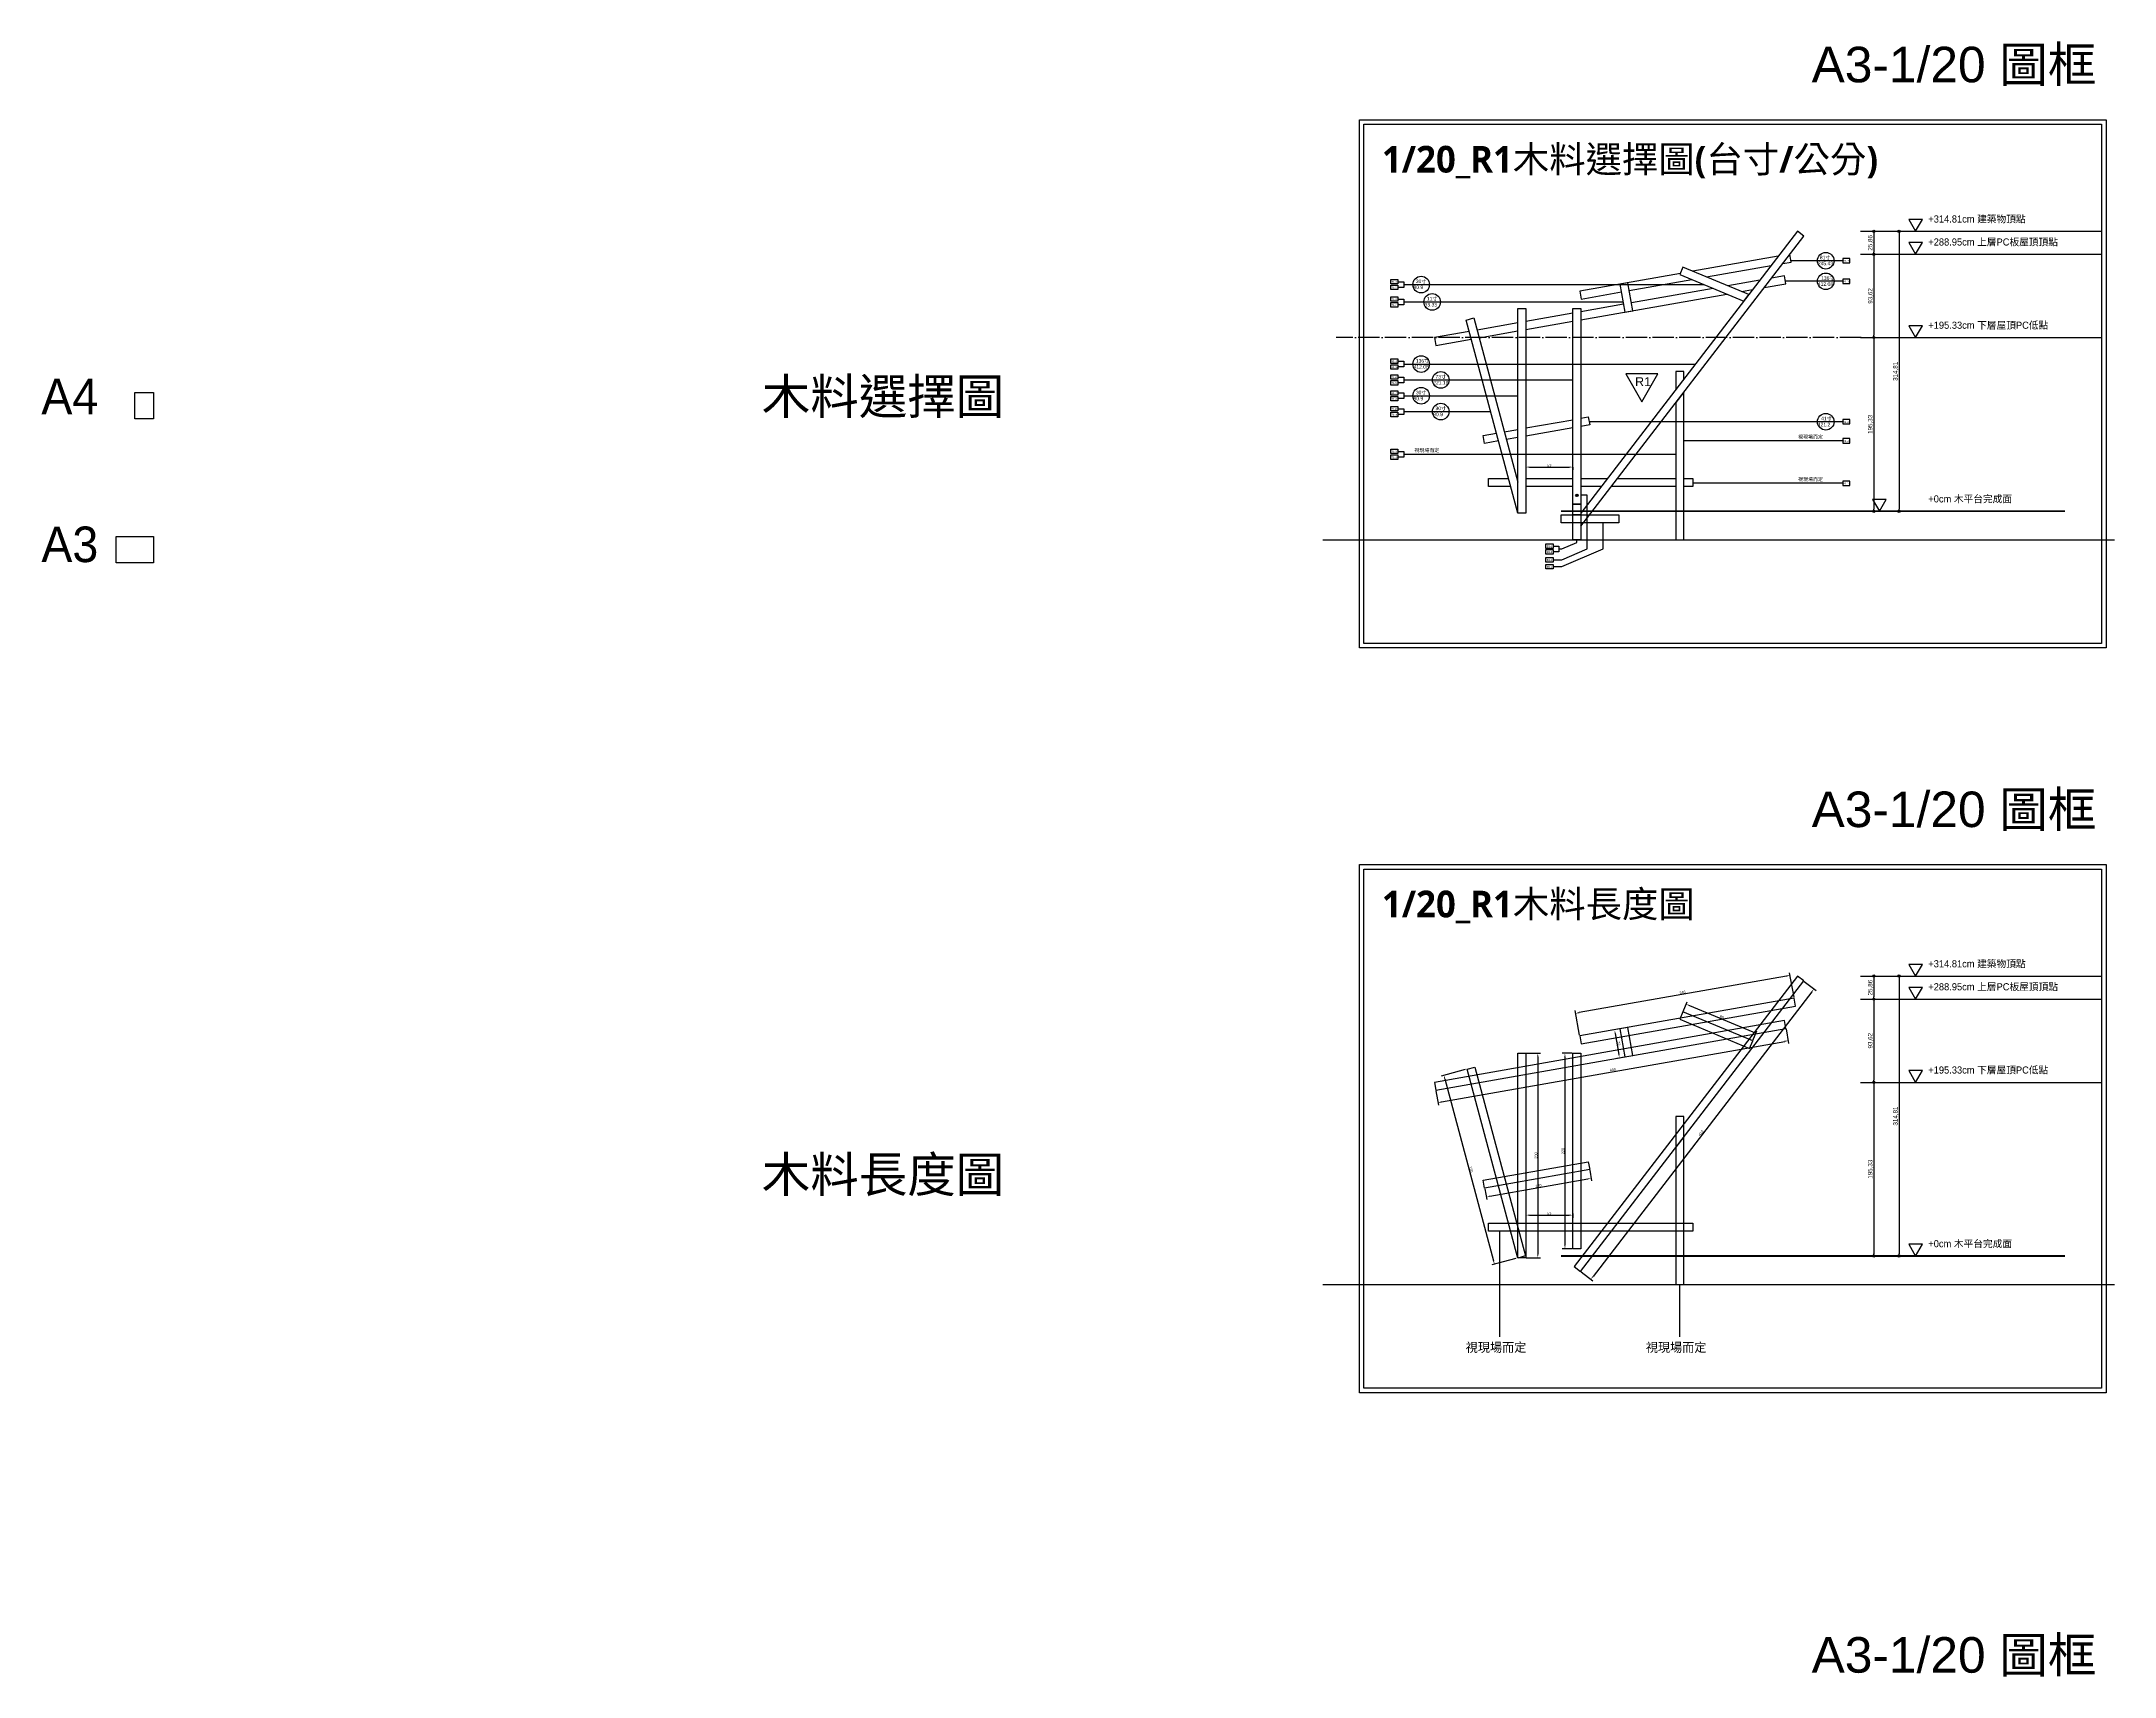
# Model space of a CAD drawing. Header units: millimetres. Extents: x -2666 to 6286, y -11880 to 4849.
# Drawn here: x -2666 to -334, y -7997 to -6158 of the extents above; entities that cross this region are included whole.
import ezdxf

# ---------------------------------------------------------------- set-up
doc = ezdxf.new("R2010")
doc.units = ezdxf.units.MM
doc.linetypes.add('ACAD_ISO04W100', pattern=[30, 24, -3, 0, -3])
for name, color, linetype in [('0-rib-base', 10, 'Continuous'), ('0-rib1', 6, 'Continuous'), ('1-螺桿鑽洞', 7, 'Continuous'), ('dim', 244, 'Continuous'), ('座標', 3, 'Continuous'), ('座標線', 65, 'ACAD_ISO04W100'), ('木平台完成面', 3, 'Continuous'), ('編號標示', 30, 'Continuous'), ('編號標示線', 44, 'Continuous')]:
    doc.layers.add(name, color=color, linetype=linetype)
for name, color, linetype, plot in [('1-墊圈', 4, 'Continuous', False), ('1-螺絲頭', 9, 'Continuous', False), ('default', 11, 'Continuous', False)]:
    doc.layers.add(name, color=color, linetype=linetype, plot=plot)
doc.styles.get("Standard").update_dxf_attribs({"font": 'arial.ttf'})
doc.dimstyles.new('ISO-25', dxfattribs={"dimtxt": 5, "dimasz": 2.5, "dimexe": 3, "dimexo": 0.625, "dimtad": 1, "dimtxsty": 'Standard', "dimblk": 'ORIGIN', "dimcen": 2.5, "dimadec": 0, "dimazin": 0, "dimtfac": 1, "dimtmove": 1, "dimatfit": 1, "dimldrblk": 'ORIGIN', "dimfxl": 0, "dimarcsym": 0})
doc.dimstyles.new('短柱', dxfattribs={"dimtxt": 3, "dimasz": 4, "dimexe": 3, "dimexo": 0.625, "dimtad": 1, "dimtxsty": 'Standard', "dimcen": 2.5, "dimadec": 0, "dimazin": 0, "dimtfac": 1, "dimtmove": 1, "dimatfit": 1, "dimldrblk": 'ORIGIN', "dimfxl": 0, "dimarcsym": 0})

# ---------------------------------------------------------------- blocks, each defined once
blk = doc.blocks.new('螺栓組')
h = blk.add_hatch()
h.set_pattern_fill('JIS_WOOD', color=256, scale=0.1, style=0)
edge = h.paths.add_edge_path()
edge.add_arc((0, 0), 0.6, 0, 360)
at = {"layer": '1-墊圈'}
blk.add_circle((0, 0), 1.35, dxfattribs=at)
at = {"layer": '1-螺桿鑽洞'}
for points in [[(1.1, 0), (-1.1, 0)], [(0, -0.9), (0, 0.9)]]:
    blk.add_lwpolyline(points, dxfattribs=at)
blk.add_circle((0, 0), 0.6, dxfattribs=at)
at = {"layer": '1-螺絲頭'}
blk.add_lwpolyline([(-0.5, 0.9), (-1.1, 0), (-0.5, -0.9), (0.5, -0.9), (1.1, 0), (0.5, 0.9)], close=True, dxfattribs=at)
blk = doc.blocks.new('_Origin')
at = {"color": 0, "linetype": 'ByBlock', "lineweight": -2}
blk.add_line((0, 0), (-1, 0), dxfattribs=at)
blk.add_circle((0, 0), 0.5, dxfattribs=at)
blk = doc.blocks.new('*D277')
at = {"layer": 'Defpoints', "color": 0}
for p in [(-619.6, -6371.3), (-619.6, -6397.2), (-604.6, -6397.2)]:
    blk.add_point(p, dxfattribs=at)
at = {"layer": 'dim', "color": 0, "lineweight": -2}
for p, q in [((-618.9, -6371.3), (-601.6, -6371.3)), ((-604.6, -6373.8), (-604.6, -6394.7)), ((-618.9, -6397.2), (-601.6, -6397.2))]:
    blk.add_line(p, q, dxfattribs=at)
at = {"layer": 'dim', "color": 0, "lineweight": -2, "xscale": 2.5, "yscale": 2.5, "zscale": 2.5}
for p, rotation in [((-604.6, -6371.3), 90), ((-604.6, -6397.2), 270)]:
    blk.add_blockref('_Origin', p, dxfattribs=dict(at, rotation=rotation))
at = {"layer": 'dim', "color": 0, "insert": (-608.2, -6384.3), "char_height": 5, "attachment_point": 5, "rotation": 90}
blk.add_mtext('25,86', dxfattribs=at)
blk = doc.blocks.new('*D278')
at = {"layer": 'Defpoints', "color": 0}
for p in [(-619.6, -6397.2), (-619.6, -6490.8), (-604.6, -6490.8)]:
    blk.add_point(p, dxfattribs=at)
at = {"layer": 'dim', "color": 0, "lineweight": -2}
for p, q in [((-618.9, -6397.2), (-601.6, -6397.2)), ((-604.6, -6399.7), (-604.6, -6488.3)), ((-618.9, -6490.8), (-601.6, -6490.8))]:
    blk.add_line(p, q, dxfattribs=at)
at = {"layer": 'dim', "color": 0, "lineweight": -2, "xscale": 2.5, "yscale": 2.5, "zscale": 2.5}
for p, rotation in [((-604.6, -6397.2), 90), ((-604.6, -6490.8), 270)]:
    blk.add_blockref('_Origin', p, dxfattribs=dict(at, rotation=rotation))
at = {"layer": 'dim', "color": 0, "insert": (-608.2, -6444), "char_height": 5, "attachment_point": 5, "rotation": 90}
blk.add_mtext('93,62', dxfattribs=at)
blk = doc.blocks.new('*D279')
at = {"layer": 'Defpoints', "color": 0}
for p in [(-619.6, -6490.8), (-619.6, -6686.2), (-604.6, -6686.2)]:
    blk.add_point(p, dxfattribs=at)
at = {"layer": 'dim', "color": 0, "lineweight": -2}
for p, q in [((-618.9, -6490.8), (-601.6, -6490.8)), ((-604.6, -6493.3), (-604.6, -6683.7)), ((-618.9, -6686.2), (-601.6, -6686.2))]:
    blk.add_line(p, q, dxfattribs=at)
at = {"layer": 'dim', "color": 0, "lineweight": -2, "xscale": 2.5, "yscale": 2.5, "zscale": 2.5}
for p, rotation in [((-604.6, -6490.8), 90), ((-604.6, -6686.2), 270)]:
    blk.add_blockref('_Origin', p, dxfattribs=dict(at, rotation=rotation))
at = {"layer": 'dim', "color": 0, "insert": (-608.2, -6588.5), "char_height": 5, "attachment_point": 5, "rotation": 90}
blk.add_mtext('195,33', dxfattribs=at)
blk = doc.blocks.new('*D280')
at = {"layer": 'Defpoints', "color": 0}
for p in [(-619.6, -6371.3), (-618.9, -6686.2), (-576.2, -6686.2)]:
    blk.add_point(p, dxfattribs=at)
at = {"layer": 'dim', "color": 0, "lineweight": -2}
for p, q in [((-618.9, -6371.3), (-573.2, -6371.3)), ((-576.2, -6373.8), (-576.2, -6683.7)), ((-618.3, -6686.2), (-573.2, -6686.2))]:
    blk.add_line(p, q, dxfattribs=at)
at = {"layer": 'dim', "color": 0, "lineweight": -2, "xscale": 2.5, "yscale": 2.5, "zscale": 2.5}
for p, rotation in [((-576.2, -6371.3), 90), ((-576.2, -6686.2), 270)]:
    blk.add_blockref('_Origin', p, dxfattribs=dict(at, rotation=rotation))
at = {"layer": 'dim', "color": 0, "insert": (-579.9, -6528.8), "char_height": 5, "attachment_point": 5, "rotation": 90}
blk.add_mtext('314,81', dxfattribs=at)
blk = doc.blocks.new('*D600')
at = {"layer": 'Defpoints', "color": 0}
for p in [(-619.6, -7209), (-619.6, -7234.9), (-604.6, -7234.9)]:
    blk.add_point(p, dxfattribs=at)
at = {"layer": 'dim', "color": 0, "lineweight": -2}
for p, q in [((-618.9, -7209), (-601.6, -7209)), ((-604.6, -7211.5), (-604.6, -7232.4)), ((-618.9, -7234.9), (-601.6, -7234.9))]:
    blk.add_line(p, q, dxfattribs=at)
at = {"layer": 'dim', "color": 0, "lineweight": -2, "xscale": 2.5, "yscale": 2.5, "zscale": 2.5}
for p, rotation in [((-604.6, -7209), 90), ((-604.6, -7234.9), 270)]:
    blk.add_blockref('_Origin', p, dxfattribs=dict(at, rotation=rotation))
at = {"layer": 'dim', "color": 0, "insert": (-608.2, -7222), "char_height": 5, "attachment_point": 5, "rotation": 90}
blk.add_mtext('25,86', dxfattribs=at)
blk = doc.blocks.new('*D601')
at = {"layer": 'Defpoints', "color": 0}
for p in [(-619.6, -7234.9), (-619.6, -7328.5), (-604.6, -7328.5)]:
    blk.add_point(p, dxfattribs=at)
at = {"layer": 'dim', "color": 0, "lineweight": -2}
for p, q in [((-618.9, -7234.9), (-601.6, -7234.9)), ((-604.6, -7237.4), (-604.6, -7326)), ((-618.9, -7328.5), (-601.6, -7328.5))]:
    blk.add_line(p, q, dxfattribs=at)
at = {"layer": 'dim', "color": 0, "lineweight": -2, "xscale": 2.5, "yscale": 2.5, "zscale": 2.5}
for p, rotation in [((-604.6, -7234.9), 90), ((-604.6, -7328.5), 270)]:
    blk.add_blockref('_Origin', p, dxfattribs=dict(at, rotation=rotation))
at = {"layer": 'dim', "color": 0, "insert": (-608.2, -7281.7), "char_height": 5, "attachment_point": 5, "rotation": 90}
blk.add_mtext('93,62', dxfattribs=at)
blk = doc.blocks.new('*D602')
at = {"layer": 'Defpoints', "color": 0}
for p in [(-619.6, -7328.5), (-619.6, -7523.8), (-604.6, -7523.8)]:
    blk.add_point(p, dxfattribs=at)
at = {"layer": 'dim', "color": 0, "lineweight": -2}
for p, q in [((-618.9, -7328.5), (-601.6, -7328.5)), ((-604.6, -7331), (-604.6, -7521.3)), ((-618.9, -7523.8), (-601.6, -7523.8))]:
    blk.add_line(p, q, dxfattribs=at)
at = {"layer": 'dim', "color": 0, "lineweight": -2, "xscale": 2.5, "yscale": 2.5, "zscale": 2.5}
for p, rotation in [((-604.6, -7328.5), 90), ((-604.6, -7523.8), 270)]:
    blk.add_blockref('_Origin', p, dxfattribs=dict(at, rotation=rotation))
at = {"layer": 'dim', "color": 0, "insert": (-608.2, -7426.2), "char_height": 5, "attachment_point": 5, "rotation": 90}
blk.add_mtext('195,33', dxfattribs=at)
blk = doc.blocks.new('*D599')
at = {"layer": 'Defpoints', "color": 0}
for p in [(-619.6, -7209), (-618.9, -7523.8), (-576.2, -7523.8)]:
    blk.add_point(p, dxfattribs=at)
at = {"layer": 'dim', "color": 0, "lineweight": -2}
for p, q in [((-618.9, -7209), (-573.2, -7209)), ((-576.2, -7211.5), (-576.2, -7521.3)), ((-618.3, -7523.8), (-573.2, -7523.8))]:
    blk.add_line(p, q, dxfattribs=at)
at = {"layer": 'dim', "color": 0, "lineweight": -2, "xscale": 2.5, "yscale": 2.5, "zscale": 2.5}
for p, rotation in [((-576.2, -7209), 90), ((-576.2, -7523.8), 270)]:
    blk.add_blockref('_Origin', p, dxfattribs=dict(at, rotation=rotation))
at = {"layer": 'dim', "color": 0, "insert": (-579.9, -7366.4), "char_height": 5, "attachment_point": 5, "rotation": 90}
blk.add_mtext('314,81', dxfattribs=at)
blk = doc.blocks.new('*D603')
at = {"layer": 'Defpoints', "color": 0}
for p in [(-940, -7250.8), (-694.2, -7233.8), (-935.5, -7276.3)]:
    blk.add_point(p, dxfattribs=at)
at = {"layer": 'dim', "color": 0, "lineweight": -2}
for p, q in [((-694.4, -7232.8), (-699.3, -7205.3)), ((-702.7, -7208.9), (-936.1, -7250.1)), ((-935.7, -7275.4), (-940.5, -7247.8))]:
    blk.add_line(p, q, dxfattribs=at)
at = {"layer": 'dim', "color": 0}
for points in [[(-702.8, -7208.3), (-702.6, -7209.6), (-698.7, -7208.2)], [(-936.2, -7249.4), (-936, -7250.7), (-940, -7250.8)]]:
    blk.add_solid(points, dxfattribs=at)
at = {"layer": 'dim', "color": 0, "insert": (-819.8, -7227.4), "char_height": 3, "attachment_point": 5, "rotation": 10}
blk.add_mtext('245', dxfattribs=at)
blk = doc.blocks.new('*D604')
at = {"layer": 'Defpoints', "color": 0}
for p in [(-703.5, -7267.9), (-701, -7281.7), (-1097.4, -7337.4)]:
    blk.add_point(p, dxfattribs=at)
at = {"layer": 'dim', "color": 0, "lineweight": -2}
for p, q in [((-703.3, -7268.5), (-700.5, -7284.7)), ((-1091, -7350.5), (-704.9, -7282.4)), ((-1097.3, -7338), (-1094.4, -7354.2))]:
    blk.add_line(p, q, dxfattribs=at)
at = {"layer": 'dim', "color": 0}
for points in [[(-705.1, -7281.8), (-704.8, -7283.1), (-701, -7281.7)], [(-1091.1, -7349.9), (-1090.9, -7351.2), (-1094.9, -7351.2)]]:
    blk.add_solid(points, dxfattribs=at)
at = {"layer": 'dim', "color": 0, "insert": (-898.3, -7314.4), "char_height": 3, "attachment_point": 5, "rotation": 10}
blk.add_mtext('400', dxfattribs=at)
blk = doc.blocks.new('*D606')
at = {"layer": 'Defpoints', "color": 0}
for p in [(-1062.1, -7313.6), (-1031.5, -7533.1), (-1005.2, -7526.1)]:
    blk.add_point(p, dxfattribs=at)
at = {"layer": 'dim', "color": 0, "lineweight": -2}
for p, q in [((-1064.3, -7314.2), (-1091.3, -7321.4)), ((-1087.4, -7324.5), (-1032.5, -7529.3)), ((-1007.3, -7526.7), (-1034.4, -7533.9))]:
    blk.add_line(p, q, dxfattribs=at)
at = {"layer": 'dim', "color": 0}
for points in [[(-1086.7, -7324.3), (-1088, -7324.7), (-1088.4, -7320.6)], [(-1031.9, -7529.1), (-1033.1, -7529.4), (-1031.5, -7533.1)]]:
    blk.add_solid(points, dxfattribs=at)
at = {"layer": 'dim', "color": 0, "insert": (-1057.9, -7426.3), "char_height": 3, "attachment_point": 5, "rotation": 285}
blk.add_mtext('220', dxfattribs=at)
blk = doc.blocks.new('*D607')
at = {"layer": 'Defpoints', "color": 0}
for p in [(-996.2, -7295.8), (-996.2, -7525.8), (-982.7, -7525.8)]:
    blk.add_point(p, dxfattribs=at)
at = {"layer": 'dim', "color": 0, "lineweight": -2}
for p, q in [((-995.6, -7295.8), (-979.7, -7295.8)), ((-982.7, -7299.8), (-982.7, -7521.8)), ((-995.6, -7525.8), (-979.7, -7525.8))]:
    blk.add_line(p, q, dxfattribs=at)
at = {"layer": 'dim', "color": 0}
for points in [[(-983.3, -7299.8), (-982, -7299.8), (-982.7, -7295.8)], [(-983.3, -7521.8), (-982, -7521.8), (-982.7, -7525.8)]]:
    blk.add_solid(points, dxfattribs=at)
at = {"layer": 'dim', "color": 0, "insert": (-984.8, -7410.8), "char_height": 3, "attachment_point": 5, "rotation": 90}
blk.add_mtext('230', dxfattribs=at)
blk = doc.blocks.new('*D608')
at = {"layer": 'Defpoints', "color": 0}
for p in [(-943.2, -7295.8), (-952.1, -7515.8), (-943.2, -7515.8)]:
    blk.add_point(p, dxfattribs=at)
at = {"layer": 'dim', "color": 0, "lineweight": -2}
for p, q in [((-943.9, -7295.8), (-955.1, -7295.8)), ((-952.1, -7299.8), (-952.1, -7511.8)), ((-943.9, -7515.8), (-955.1, -7515.8))]:
    blk.add_line(p, q, dxfattribs=at)
at = {"layer": 'dim', "color": 0}
for points in [[(-952.8, -7299.8), (-951.5, -7299.8), (-952.1, -7295.8)], [(-952.8, -7511.8), (-951.5, -7511.8), (-952.1, -7515.8)]]:
    blk.add_solid(points, dxfattribs=at)
at = {"layer": 'dim', "color": 0, "insert": (-954.3, -7405.8), "char_height": 3, "attachment_point": 5, "rotation": 90}
blk.add_mtext('220', dxfattribs=at)
blk = doc.blocks.new('*D609')
at = {"layer": 'Defpoints', "color": 0}
for p in [(-819.3, -7249.3), (-737.2, -7273.3), (-740.8, -7282)]:
    blk.add_point(p, dxfattribs=at)
at = {"layer": 'dim', "color": 0, "lineweight": -2}
for p, q in [((-819.1, -7248.7), (-814.5, -7237.8)), ((-812, -7242.2), (-740.9, -7271.7)), ((-740.6, -7281.4), (-736.1, -7270.5))]:
    blk.add_line(p, q, dxfattribs=at)
at = {"layer": 'dim', "color": 0}
for points in [[(-811.7, -7241.5), (-812.2, -7242.8), (-815.7, -7240.6)], [(-740.6, -7271.1), (-741.2, -7272.4), (-737.2, -7273.3)]]:
    blk.add_solid(points, dxfattribs=at)
at = {"layer": 'dim', "color": 0, "insert": (-775.6, -7255), "char_height": 3, "attachment_point": 5, "rotation": 337.4}
blk.add_mtext('85', dxfattribs=at)
blk = doc.blocks.new('*D610')
at = {"layer": 'Defpoints', "color": 0}
for p in [(-890.2, -7268.3), (-890.8, -7300.9), (-884.7, -7299.9)]:
    blk.add_point(p, dxfattribs=at)
at = {"layer": 'dim', "color": 0, "lineweight": -2}
for p, q in [((-890.8, -7268.4), (-899.3, -7269.9)), ((-895.6, -7273.4), (-891.5, -7297)), ((-885.3, -7300), (-893.7, -7301.5))]:
    blk.add_line(p, q, dxfattribs=at)
at = {"layer": 'dim', "color": 0}
for points in [[(-895, -7273.2), (-896.3, -7273.5), (-896.3, -7269.4)], [(-890.8, -7296.9), (-892.1, -7297.1), (-890.8, -7300.9)]]:
    blk.add_solid(points, dxfattribs=at)
at = {"layer": 'dim', "color": 0, "insert": (-891.4, -7284.8), "char_height": 3, "attachment_point": 5, "rotation": 280}
blk.add_mtext('32', dxfattribs=at)
blk = doc.blocks.new('*D611')
at = {"layer": 'Defpoints', "color": 0}
for p in [(-683.5, -7214.5), (-934.5, -7541.2), (-923, -7550)]:
    blk.add_point(p, dxfattribs=at)
at = {"layer": 'dim', "color": 0, "lineweight": -2}
for p, q in [((-674.3, -7226.6), (-920.5, -7546.9)), ((-683, -7214.9), (-669.5, -7225.2)), ((-934, -7541.5), (-920.6, -7551.9))]:
    blk.add_line(p, q, dxfattribs=at)
at = {"layer": 'dim', "color": 0}
for points in [[(-674.9, -7226.2), (-673.8, -7227), (-671.9, -7223.4)], [(-921.1, -7546.5), (-920, -7547.3), (-923, -7550)]]:
    blk.add_solid(points, dxfattribs=at)
at = {"layer": 'dim', "color": 0, "insert": (-799.1, -7385.4), "char_height": 3, "attachment_point": 5, "rotation": 52.4532}
blk.add_mtext('412', dxfattribs=at)
blk = doc.blocks.new('*D631')
at = {"layer": 'Defpoints', "color": 0}
for p in [(-996.2, -7475.4), (-943.2, -7475.4), (-943.2, -7477.9)]:
    blk.add_point(p, dxfattribs=at)
at = {"layer": 'dim', "color": 0, "lineweight": -2}
for p, q in [((-996.2, -7476), (-996.2, -7480.9)), ((-992.2, -7477.9), (-947.2, -7477.9)), ((-943.2, -7476), (-943.2, -7480.9))]:
    blk.add_line(p, q, dxfattribs=at)
at = {"layer": 'dim', "color": 0}
for points in [[(-992.2, -7477.2), (-992.2, -7478.5), (-996.2, -7477.9)], [(-947.2, -7477.2), (-947.2, -7478.5), (-943.2, -7477.9)]]:
    blk.add_solid(points, dxfattribs=at)
at = {"layer": 'dim', "color": 0, "insert": (-969.7, -7475.7), "char_height": 3, "attachment_point": 5}
blk.add_mtext('53', dxfattribs=at)
blk = doc.blocks.new('*D632')
at = {"layer": 'Defpoints', "color": 0}
for p in [(-996.2, -6635.8), (-943.2, -6635.8), (-943.2, -6636.5)]:
    blk.add_point(p, dxfattribs=at)
at = {"layer": 'dim', "color": 0, "lineweight": -2}
for p, q in [((-996.2, -6636.5), (-996.2, -6639.5)), ((-992.2, -6636.5), (-947.2, -6636.5)), ((-943.2, -6636.5), (-943.2, -6639.5))]:
    blk.add_line(p, q, dxfattribs=at)
at = {"layer": 'dim', "color": 0}
for points in [[(-992.2, -6635.9), (-992.2, -6637.2), (-996.2, -6636.5)], [(-947.2, -6635.9), (-947.2, -6637.2), (-943.2, -6636.5)]]:
    blk.add_solid(points, dxfattribs=at)
at = {"layer": 'dim', "color": 0, "insert": (-969.7, -6634.4), "char_height": 3, "attachment_point": 5}
blk.add_mtext('53', dxfattribs=at)
blk = doc.blocks.new('*D641')
at = {"layer": 'Defpoints', "color": 0}
for p in [(-924.3, -7426.7), (-922.6, -7436.4), (-1042.5, -7447.5)]:
    blk.add_point(p, dxfattribs=at)
at = {"layer": 'dim', "color": 0, "lineweight": -2}
for p, q in [((-1036.8, -7456.5), (-926.5, -7437.1)), ((-924.2, -7427.3), (-922.1, -7439.4)), ((-1042.4, -7448.1), (-1040.2, -7460.2))]:
    blk.add_line(p, q, dxfattribs=at)
at = {"layer": 'dim', "color": 0}
for points in [[(-926.6, -7436.4), (-926.4, -7437.8), (-922.6, -7436.4)], [(-1036.9, -7455.9), (-1036.7, -7457.2), (-1040.8, -7457.2)]]:
    blk.add_solid(points, dxfattribs=at)
at = {"layer": 'dim', "color": 0, "insert": (-982, -7444.7), "char_height": 3, "attachment_point": 5, "rotation": 10}
blk.add_mtext('120', dxfattribs=at)

msp = doc.modelspace()

# ---------------------------------------------------------------- linework, layer by layer
for centre in [(-658.692, -6404.407), (-1113.949, -6431.224), (-658.692, -6427.558), (-1101.511, -6450.75), (-1113.949, -6520.645), (-1091.843, -6538.474), (-1113.949, -6556.304), (-1091.843, -6574.133), (-658.692, -6585.541)]:
    msp.add_circle(centre, 9.333)
at = {"layer": '0-rib-base'}
for points in [[(-1013.304, -6658.156), (-1038.226, -6658.156), (-1038.226, -6649.156), (-1015.716, -6649.156)], [(-1006.398, -6649.156), (-1005.23, -6649.156)], [(-996.23, -6649.156), (-943.226, -6649.156)], [(-943.226, -6658.156), (-996.23, -6658.156)], [(-934.226, -6658.156), (-934.226, -6690.156), (-943.226, -6690.156), (-943.226, -6658.156)], [(-934.226, -6649.156), (-904.125, -6649.156)], [(-911.043, -6658.156), (-934.226, -6658.156)], [(-827.226, -6658.156), (-899.692, -6658.156)], [(-892.774, -6649.156), (-827.226, -6649.156)], [(-818.226, -6649.156), (-808.226, -6649.156), (-808.226, -6658.156), (-818.226, -6658.156)]]:
    msp.add_lwpolyline(points, dxfattribs=at)
for points in [[(-956.411, -6699.156), (-956.411, -6690.156), (-891.411, -6690.156), (-891.411, -6699.156)], [(-943.226, -6718.156), (-943.226, -6678.156), (-934.226, -6678.156), (-934.226, -6718.156)], [(-808.226, -7486.829), (-808.226, -7495.829), (-1038.226, -7495.829), (-1038.226, -7486.829)]]:
    msp.add_lwpolyline(points, close=True, dxfattribs=at)
at = {"layer": '0-rib1'}
for points in [[(-934.226, -6703.086), (-683.46, -6376.833), (-690.596, -6371.349), (-934.226, -6688.318), (-934.226, -6703.086)], [(-712.043, -6399.252), (-808.28, -6416.221)], [(-792.858, -6422.64), (-720.168, -6409.823)], [(-707.037, -6407.508), (-697.597, -6405.843), (-699.12, -6397.208)], [(-822.234, -6418.681), (-935.514, -6438.656), (-933.951, -6447.519), (-888.65, -6439.531)], [(-879.787, -6437.968), (-809.309, -6425.541)], [(-785.319, -6435.527), (-877.356, -6451.756)], [(-732.808, -6426.268), (-768.868, -6432.626)], [(-753.446, -6439.046), (-740.934, -6436.839)], [(-727.803, -6434.524), (-703.452, -6430.23), (-705.014, -6421.367), (-719.677, -6423.952)], [(-934.226, -6470.922), (-769.897, -6441.946)], [(-886.219, -6453.318), (-934.226, -6461.783)], [(-1059.981, -6483.957), (-1098.938, -6490.826), (-1097.375, -6499.69), (-1057.643, -6492.684)], [(-1004.23, -6688.16), (-1005.196, -6688.419), (-1063.43, -6471.085), (-1054.737, -6468.756), (-1005.23, -6653.518)], [(-1005.23, -6474.303), (-1051.084, -6482.388)], [(-1048.745, -6491.115), (-1005.23, -6483.442)], [(-943.226, -6463.37), (-996.23, -6472.716)], [(-996.23, -6481.855), (-943.226, -6472.509)], [(-818.226, -6537.399), (-818.226, -6529.156), (-827.226, -6529.156), (-827.226, -6549.108)], [(-818.226, -6649.156), (-818.226, -6552.167)], [(-827.226, -6563.877), (-827.226, -6649.156)], [(-1042.474, -6609.83), (-1044.037, -6600.966), (-1029.324, -6598.372)], [(-1020.426, -6596.803), (-1005.23, -6594.123)], [(-996.23, -6592.537), (-943.226, -6583.191)], [(-943.226, -6592.329), (-996.23, -6601.675)], [(-934.226, -6581.604), (-925.86, -6580.128), (-924.297, -6588.992), (-934.226, -6590.742)], [(-1026.985, -6607.098), (-1042.474, -6609.83)], [(-1005.23, -6603.262), (-1018.088, -6605.53)], [(-934.536, -7541.163), (-683.46, -7214.506), (-690.596, -7209.021), (-941.672, -7535.678), (-934.536, -7541.163)], [(-1042.474, -7447.502), (-1044.037, -7438.639), (-925.86, -7417.801), (-924.297, -7426.664), (-1042.474, -7447.502)]]:
    msp.add_lwpolyline(points, dxfattribs=at)
for points in [[(-819.3, -6411.633), (-822.759, -6419.942), (-750.928, -6449.843), (-745.251, -6442.457)], [(-881.35, -6429.105), (-890.213, -6430.668), (-884.656, -6462.182), (-875.793, -6460.619)], [(-1005.23, -6688.16), (-1005.23, -6458.16), (-996.23, -6458.16), (-996.23, -6688.16)], [(-943.226, -6678.156), (-943.226, -6458.156), (-934.226, -6458.156), (-934.226, -6678.156)], [(-827.226, -6563.877), (-827.226, -6718.156), (-818.226, -6718.156), (-818.226, -6552.167)], [(-935.514, -7276.328), (-933.951, -7285.192), (-692.673, -7242.648), (-694.236, -7233.784)], [(-819.3, -7249.306), (-822.759, -7257.615), (-744.286, -7290.28), (-740.827, -7281.971)], [(-1098.938, -7328.499), (-1097.375, -7337.362), (-703.452, -7267.903), (-705.014, -7259.04)], [(-881.35, -7266.778), (-890.213, -7268.34), (-884.656, -7299.854), (-875.793, -7298.291)], [(-1005.23, -7525.833), (-1005.23, -7295.833), (-996.23, -7295.833), (-996.23, -7525.833)], [(-943.226, -7515.829), (-943.226, -7295.829), (-934.226, -7295.829), (-934.226, -7515.829)], [(-1005.196, -7526.091), (-1062.136, -7313.588), (-1053.442, -7311.258), (-996.502, -7523.762)], [(-818.226, -7486.829), (-818.226, -7366.829), (-827.226, -7366.829), (-827.226, -7486.829)], [(-827.226, -7401.549), (-827.226, -7555.829), (-818.226, -7555.829), (-818.226, -7389.84)]]:
    msp.add_lwpolyline(points, close=True, dxfattribs=at)
at = {"layer": 'default'}
for p, q in [((-1224.726, -6718.156), (-333.726, -6718.156)), ((-1224.726, -7555.829), (-333.726, -7555.829))]:
    msp.add_line(p, q, dxfattribs=at)
for points in [[(-1183.251, -6245.892), (-343.251, -6245.892), (-343.251, -6839.892), (-1183.251, -6839.892)], [(-1178.251, -6250.892), (-348.251, -6250.892), (-348.251, -6834.892), (-1178.251, -6834.892)], [(-2540.2, -6582.23), (-2561.2, -6582.23), (-2561.2, -6552.53), (-2540.2, -6552.53)], [(-2582.2, -6714.64), (-2540.2, -6714.64), (-2540.2, -6744.34), (-2582.2, -6744.34)], [(-1183.251, -7083.565), (-343.251, -7083.565), (-343.251, -7677.565), (-1183.251, -7677.565)], [(-1178.251, -7088.565), (-348.251, -7088.565), (-348.251, -7672.565), (-1178.251, -7672.565)]]:
    msp.add_lwpolyline(points, close=True, dxfattribs=at)
at = {"layer": 'dim'}
for p, q in [((-1025.41, -7614.604), (-1025.41, -7495.747)), ((-822.726, -7614.604), (-822.726, -7555.829))]:
    msp.add_line(p, q, dxfattribs=at)
for points in [[(-619.563, -6371.349), (-348.784, -6371.349)], [(-619.563, -6397.208), (-348.784, -6397.208)], [(-619.563, -6490.826), (-348.784, -6490.826)], [(-619.563, -7209.021), (-348.784, -7209.021)], [(-619.563, -7234.88), (-348.784, -7234.88)], [(-619.563, -7328.499), (-348.784, -7328.499)]]:
    msp.add_lwpolyline(points, dxfattribs=at)
at = {"layer": '座標'}
msp.add_lwpolyline([(-883.782, -6531.797), (-865.772, -6562.991), (-847.762, -6531.797)], close=True, dxfattribs=at)
at = {"layer": '座標線'}
msp.add_lwpolyline([(-618.938, -6490.826), (-1209.726, -6490.826)], dxfattribs=at)
at = {"layer": '木平台完成面'}
for points in [[(-557.587, -6371.349), (-549.946, -6358.114), (-565.228, -6358.114)], [(-557.587, -6397.208), (-549.946, -6383.973), (-565.228, -6383.973)], [(-557.587, -6490.826), (-549.946, -6477.592), (-565.228, -6477.592)], [(-598.347, -6686.156), (-590.706, -6672.922), (-605.988, -6672.922)], [(-557.587, -7209.021), (-549.946, -7195.787), (-565.228, -7195.787)], [(-557.587, -7234.88), (-549.946, -7221.646), (-565.228, -7221.646)], [(-557.587, -7328.499), (-549.946, -7315.264), (-565.228, -7315.264)], [(-557.587, -7523.829), (-549.946, -7510.594), (-565.228, -7510.594)]]:
    msp.add_lwpolyline(points, close=True, dxfattribs=at)
at = {"layer": '木平台完成面', "const_width": 2}
for points in [[(-389.544, -6686.156), (-956.411, -6686.156)], [(-389.544, -7523.829), (-956.411, -7523.829)]]:
    msp.add_lwpolyline(points, dxfattribs=at)
at = {"layer": '編號標示'}
for points in [[(-631.633, -6406.907), (-631.633, -6401.907), (-639.633, -6401.907), (-639.633, -6406.907)], [(-1148.087, -6430.503), (-1148.087, -6425.503), (-1140.087, -6425.503), (-1140.087, -6430.503)], [(-1148.087, -6436.944), (-1148.087, -6431.944), (-1140.087, -6431.944), (-1140.087, -6436.944)], [(-631.633, -6430.058), (-631.633, -6425.058), (-639.633, -6425.058), (-639.633, -6430.058)], [(-1148.087, -6450.029), (-1148.087, -6445.029), (-1140.087, -6445.029), (-1140.087, -6450.029)], [(-1148.087, -6456.471), (-1148.087, -6451.471), (-1140.087, -6451.471), (-1140.087, -6456.471)], [(-1148.087, -6519.924), (-1148.087, -6514.924), (-1140.087, -6514.924), (-1140.087, -6519.924)], [(-1148.087, -6526.365), (-1148.087, -6521.365), (-1140.087, -6521.365), (-1140.087, -6526.365)], [(-1148.087, -6537.753), (-1148.087, -6532.753), (-1140.087, -6532.753), (-1140.087, -6537.753)], [(-1148.087, -6544.195), (-1148.087, -6539.195), (-1140.087, -6539.195), (-1140.087, -6544.195)], [(-1148.087, -6555.583), (-1148.087, -6550.583), (-1140.087, -6550.583), (-1140.087, -6555.583)], [(-1148.087, -6562.024), (-1148.087, -6557.024), (-1140.087, -6557.024), (-1140.087, -6562.024)], [(-1148.087, -6573.412), (-1148.087, -6568.412), (-1140.087, -6568.412), (-1140.087, -6573.412)], [(-1148.087, -6579.854), (-1148.087, -6574.854), (-1140.087, -6574.854), (-1140.087, -6579.854)], [(-631.633, -6588.041), (-631.633, -6583.041), (-639.633, -6583.041), (-639.633, -6588.041)], [(-1148.087, -6621.378), (-1148.087, -6616.378), (-1140.087, -6616.378), (-1140.087, -6621.378)], [(-1148.087, -6627.819), (-1148.087, -6622.819), (-1140.087, -6622.819), (-1140.087, -6627.819)], [(-631.633, -6609.517), (-631.633, -6604.517), (-639.633, -6604.517), (-639.633, -6609.517)], [(-631.633, -6657.244), (-631.633, -6652.244), (-639.633, -6652.244), (-639.633, -6657.244)], [(-973.543, -6727.903), (-973.543, -6722.903), (-965.543, -6722.903), (-965.543, -6727.903)], [(-973.543, -6734.344), (-973.543, -6729.344), (-965.543, -6729.344), (-965.543, -6734.344)], [(-973.543, -6743.289), (-973.543, -6738.289), (-965.543, -6738.289), (-965.543, -6743.289)], [(-973.543, -6750.956), (-973.543, -6745.956), (-965.543, -6745.956), (-965.543, -6750.956)]]:
    msp.add_lwpolyline(points, close=True, dxfattribs=at)
for points in [[(-1140.087, -6428.003), (-1133.385, -6428.003), (-1133.385, -6434.444), (-1140.087, -6434.444)], [(-1140.087, -6447.529), (-1133.385, -6447.529), (-1133.385, -6453.971), (-1140.087, -6453.971)], [(-1140.087, -6517.424), (-1133.385, -6517.424), (-1133.385, -6523.865), (-1140.087, -6523.865)], [(-1140.087, -6535.253), (-1133.385, -6535.253), (-1133.385, -6541.695), (-1140.087, -6541.695)], [(-1140.087, -6553.083), (-1133.385, -6553.083), (-1133.385, -6559.524), (-1140.087, -6559.524)], [(-1140.087, -6570.912), (-1133.385, -6570.912), (-1133.385, -6577.354), (-1140.087, -6577.354)], [(-1140.087, -6618.878), (-1133.385, -6618.878), (-1133.385, -6625.319), (-1140.087, -6625.319)]]:
    msp.add_lwpolyline(points, dxfattribs=at)
at = {"layer": '編號標示線'}
for p, q in [((-639.633, -6404.407), (-697.851, -6404.407)), ((-1133.385, -6431.224), (-795.657, -6431.224)), ((-639.633, -6427.558), (-703.923, -6427.558)), ((-1133.385, -6450.75), (-886.672, -6450.75)), ((-1133.385, -6520.645), (-805.348, -6520.645)), ((-639.633, -6585.541), (-924.906, -6585.541)), ((-639.633, -6607.017), (-818.226, -6607.017)), ((-639.633, -6654.744), (-808.226, -6654.744))]:
    msp.add_line(p, q, dxfattribs=at)
for points in [[(-1133.385, -6538.474), (-943.226, -6538.474)], [(-1133.385, -6556.304), (-1005.23, -6556.304)], [(-1133.385, -6574.133), (-1035.818, -6574.133)], [(-1133.385, -6622.099), (-827.226, -6622.099)], [(-965.543, -6740.789), (-955.557, -6740.789), (-926.96, -6728.387), (-926.96, -6668.156), (-934.226, -6668.156)], [(-965.543, -6748.456), (-955.557, -6748.456), (-909.184, -6728.346), (-909.184, -6699.156)], [(-965.543, -6725.403), (-958.84, -6725.403), (-958.84, -6731.844), (-965.543, -6731.844)], [(-958.84, -6728.623), (-955.505, -6728.623), (-938.674, -6721.324), (-938.674, -6718.156)]]:
    msp.add_lwpolyline(points, dxfattribs=at)

# ---------------------------------------------------------------- block references
at = {"layer": '1-螺桿鑽洞', "rotation": 90}
msp.add_blockref('螺栓組', (-938.726, -6668.156), dxfattribs=at)

# ---------------------------------------------------------------- texts
at = {"layer": 'default', "char_height": 40, "attachment_point": 1}
for s, insert in [('A3-1/20 {\\fPMingLiU|b0|i0|c136|p18;圖框}', (-674.526, -6163.757)), ('{\\fPMingLiU|b0|i0|c136|p18;木料選擇圖}', (-1855.859, -6537.038)), ('{\\fPMingLiU|b0|i0|c136|p18;A4}', (-2666.484, -6537.038)), ('{\\fPMingLiU|b0|i0|c136|p18;A3}', (-2666.484, -6703.391)), ('A3-1/20 {\\fPMingLiU|b0|i0|c136|p18;圖框}', (-674.526, -7001.43)), ('{\\fPMingLiU|b0|i0|c136|p18;木料長度圖}', (-1855.859, -7412.141)), ('A3-1/20 {\\fPMingLiU|b0|i0|c136|p18;圖框}', (-674.526, -7952.47))]:
    msp.add_mtext_dynamic_manual_height_columns(s, width=430.53379, gutter_width=12.5, heights=[0], dxfattribs=dict(at, insert=insert))
at = {"layer": 'dim', "attachment_point": 1}
for s, width, insert, char_height in [('{\\fMicrosoft JhengHei|b1|i0|c136|p34;1/20_R1木料選擇圖(台寸/公分)}', 595.39951, (-1158.107, -6275.237), 30), ('{\\fMicrosoft JhengHei|b1|i0|c136|p34;1/20_R1木料長度圖}', 430.53379, (-1158.107, -7112.91), 30), ('{\\fPMingLiU|b0|i0|c136|p18;視現場而定}', 124.30794, (-1063.783, -7621.678), 10), ('{\\fPMingLiU|b0|i0|c136|p18;視現場而定}', 124.30794, (-861.099, -7621.678), 10)]:
    msp.add_mtext_dynamic_manual_height_columns(s, width=width, gutter_width=12.5, heights=[0], dxfattribs=dict(at, insert=insert, char_height=char_height))
at = {"layer": '座標', "insert": (-873.18, -6535.466), "char_height": 10, "attachment_point": 1}
msp.add_mtext_dynamic_manual_height_columns('R1', width=22.24738, gutter_width=12.5, heights=[0], dxfattribs=at)
at = {"layer": '木平台完成面', "char_height": 8, "attachment_point": 1}
for s, insert in [('{\\fPMingLiU|b0|i0|c136|p18;+314.81cm 建築物頂點}', (-543.3, -6353.471)), ('{\\fPMingLiU|b0|i0|c136|p18;+288.95cm 上層PC板屋頂頂點}', (-543.3, -6379.33)), ('{\\fPMingLiU|b0|i0|c136|p18;+195.33cm 下層屋頂PC低點}', (-543.3, -6472.949)), ('{\\fPMingLiU|b0|i0|c136|p18;+0cm 木平台完成面}', (-543.3, -6668.279)), ('{\\fPMingLiU|b0|i0|c136|p18;+314.81cm 建築物頂點}', (-543.3, -7191.144)), ('{\\fPMingLiU|b0|i0|c136|p18;+288.95cm 上層PC板屋頂頂點}', (-543.3, -7217.003)), ('{\\fPMingLiU|b0|i0|c136|p18;+195.33cm 下層屋頂PC低點}', (-543.3, -7310.621)), ('{\\fPMingLiU|b0|i0|c136|p18;+0cm 木平台完成面}', (-543.3, -7505.951))]:
    msp.add_mtext_dynamic_manual_height_columns(s, width=202.4063, gutter_width=12.5, heights=[0], dxfattribs=dict(at, insert=insert))
at = {"layer": '編號標示'}
for s, height, p in [('245.43', 4, (-667.558, -6409.514)), ('81寸', 4, (-665.335, -6402.738)), ('R1-15', 2, (-639.336, -6405.604)), ('R1-1', 2, (-1147.483, -6429.2)), ('R1-2', 2, (-1147.483, -6435.642)), ('90.9', 4, (-1122.482, -6436.331)), ('30寸', 4, (-1119.911, -6429.556)), ('412.08', 4, (-667.558, -6432.665)), ('136寸', 4, (-663.87, -6425.89)), ('R1-16', 2, (-639.336, -6428.755)), ('R1-3', 2, (-1147.483, -6448.727)), ('R1-4', 2, (-1147.483, -6455.168)), ('33.33', 4, (-1110.044, -6455.858)), ('11寸', 4, (-1107.473, -6449.082)), ('R1-11', 2, (-1147.483, -6518.621)), ('R1-12', 2, (-1147.483, -6525.063)), ('412.08', 4, (-1122.482, -6525.752)), ('136寸', 4, (-1119.911, -6518.977)), ('R1-5', 2, (-1147.483, -6536.451)), ('R1-6', 2, (-1147.483, -6542.892)), ('R1-7', 2, (-1147.483, -6554.28)), ('30寸', 4, (-1119.911, -6554.635)), ('221.19', 4, (-1100.376, -6543.582)), ('73寸', 4, (-1097.804, -6536.806)), ('R1-8', 2, (-1147.483, -6560.722)), ('R1-9', 2, (-1147.483, -6572.11)), ('R1-10', 2, (-1147.483, -6578.551)), ('90.9', 4, (-1122.482, -6561.411)), ('90.9', 4, (-1100.376, -6579.241)), ('30寸', 4, (-1097.804, -6572.465)), ('視現場而定', 4, (-689.811, -6604.471)), ('121.2', 4, (-667.558, -6590.649)), ('41寸', 4, (-663.87, -6583.873)), ('R1-17', 2, (-639.336, -6586.739)), ('R1-13', 2, (-1147.483, -6620.075)), ('R1-14', 2, (-1147.483, -6626.517)), ('視現場而定', 4, (-1121.488, -6619.553)), ('R1-18', 2, (-639.336, -6608.214)), ('視現場而定', 4, (-689.811, -6652.198)), ('R1-19', 2, (-639.336, -6655.941)), ('B1-1', 2, (-972.485, -6726.6)), ('B1-2', 2, (-972.485, -6733.041)), ('B1-3', 2, (-972.485, -6741.987)), ('B1-4', 2, (-972.485, -6749.654))]:
    msp.add_text(s, height=height, dxfattribs=at).set_placement(p)

# ---------------------------------------------------------------- dimensions: what is measured, and where the dimension line sits
at = {"layer": 'dim'}
for base, p1, p2, picture, middle in [((-604.563, -6397.208), (-619.563, -6371.349), (-619.563, -6397.208), '*D277', (-608.193, -6384.278)), ((-576.243, -6686.156), (-619.563, -6371.349), (-618.938, -6686.156), '*D280', (-579.873, -6528.752)), ((-604.563, -6490.826), (-619.563, -6397.208), (-619.563, -6490.826), '*D278', (-608.193, -6444.017)), ((-604.563, -6686.156), (-619.563, -6490.826), (-619.563, -6686.156), '*D279', (-608.193, -6588.491)), ((-604.563, -7234.88), (-619.563, -7209.021), (-619.563, -7234.88), '*D600', (-608.193, -7221.951)), ((-576.243, -7523.829), (-619.563, -7209.021), (-618.938, -7523.829), '*D599', (-579.873, -7366.425)), ((-604.563, -7328.499), (-619.563, -7234.88), (-619.563, -7328.499), '*D601', (-608.193, -7281.69)), ((-604.563, -7523.829), (-619.563, -7328.499), (-619.563, -7523.829), '*D602', (-608.193, -7426.164))]:
    dim = msp.add_linear_dim(base=base, p1=p1, p2=p2, angle=90, dimstyle='ISO-25', dxfattribs=at)
    dim.commit()
    dim.dimension.update_dxf_attribs({"geometry": picture, "text_midpoint": middle})
for p1, p2, distance, picture, middle in [((-996.23, -6635.835), (-943.226, -6635.835), -0.712, '*D632', (-969.728, -6634.389)), ((-694.236, -7233.784), (-935.514, -7276.328), -25.956, '*D603', (-819.757, -7227.371)), ((-683.46, -7214.506), (-934.536, -7541.163), 14.572, '*D611', (-799.134, -7385.416)), ((-819.3, -7249.306), (-740.827, -7281.971), 9.413, '*D609', (-775.617, -7254.957)), ((-1097.375, -7337.362), (-703.452, -7267.903), -14.058, '*D604', (-898.347, -7314.353)), ((-890.213, -7268.34), (-884.656, -7299.854), -6.208, '*D610', (-891.424, -7284.801)), ((-996.23, -7295.833), (-996.23, -7525.833), 13.56, '*D607', (-984.827, -7410.833)), ((-943.226, -7295.829), (-943.226, -7515.829), -8.907, '*D608', (-954.289, -7405.829)), ((-1062.136, -7313.588), (-1005.196, -7526.091), -27.198, '*D606', (-1057.854, -7426.321)), ((-1042.474, -7447.502), (-924.297, -7426.664), -9.892, '*D641', (-982.042, -7444.701)), ((-996.23, -7475.367), (-943.226, -7475.367), -2.496, '*D631', (-969.728, -7475.705))]:
    dim = msp.add_aligned_dim(p1=p1, p2=p2, distance=distance, dimstyle='短柱', dxfattribs=at)
    dim.commit()
    dim.dimension.update_dxf_attribs({"geometry": picture, "text_midpoint": middle})

doc.saveas('drawing.dxf')
